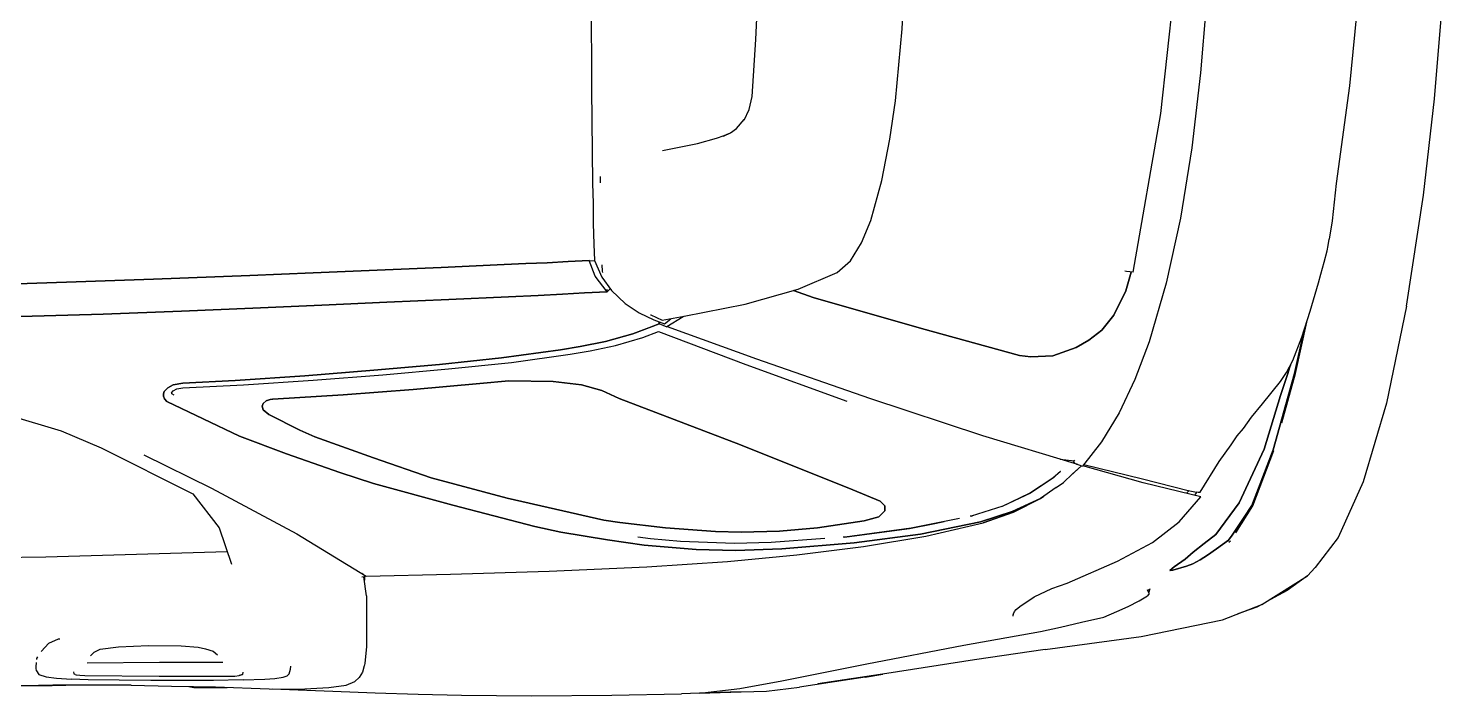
# Model space of a CAD drawing. Header units: millimetres. Extents: x 116290 to 180258, y 22146 to 121276.
# Drawn here: x 123896 to 125258, y 38905 to 39548 of the extents above; entities that cross this region are included whole.
import ezdxf

# ---------------------------------------------------------------- set-up
doc = ezdxf.new("R2010")
doc.units = ezdxf.units.MM

# ---------------------------------------------------------------- blocks, each defined once
blk = doc.blocks.new('A$C7ADB3080')
at = {"linetype": 'Continuous'}
for p, q in [((3972.7, 749.9), (3978.7, 854.2)), ((3832, 739.5), (3836.6, 844.3)), ((4221.8, 668.4), (4237.6, 814.2)), ((3673.2, 792.6), (3673.7, 692.2)), ((4412.5, 787.5), (4403.4, 695.1)), ((4485.4, 682.5), (4493.2, 779.2)), ((4265.5, 772.3), (4260.1, 707.5)), ((3966.3, 680.4), (3972.7, 749.9)), ((3828.2, 684.6), (3832, 739.5)), ((4260.1, 707.5), (4251.7, 635.4)), ((4403.4, 695.1), (4390.5, 600.8)), ((3673.7, 692.2), (3674.7, 601.1)), ((3825.6, 672.2), (3828.2, 684.6)), ((4474.9, 589.7), (4485.4, 682.5)), ((3820.7, 662), (3825.6, 672.2)), ((3961, 643.5), (3966.3, 680.4)), ((4195.1, 515.6), (4221.8, 668.4)), ((3807.5, 649.8), (3813.4, 654)), ((3813.4, 654), (3820.8, 662.4)), ((3775.6, 639.5), (3794, 644.6)), ((3794, 644.6), (3801.5, 647)), ((3800.8, 646.4), (3807.5, 649.8)), ((3801.5, 647), (3806, 649)), ((3953.3, 603.8), (3961, 643.5)), ((3741.9, 632.7), (3775.6, 639.5)), ((4251.7, 635.4), (4240.7, 567.6)), ((3674.7, 601.1), (3675.1, 581.7)), ((3682.1, 607.7), (3682.1, 601.7)), ((3942.5, 565.4), (3953.3, 603.8)), ((4390.5, 600.8), (4386.9, 565.1)), ((4458.5, 482.9), (4474.9, 589.7)), ((3675.1, 581.7), (3675.4, 562.4)), ((3675.4, 562.4), (3675.9, 542.6)), ((3933.6, 543.9), (3942.5, 565.4)), ((4240.7, 567.6), (4227, 505)), ((4386.9, 565.1), (4383.8, 547.2)), ((4382.9, 541.1), (4383.8, 547.2)), ((3675.9, 542.6), (3676.4, 526.7)), ((3922.9, 526.5), (3933.6, 543.9)), ((4198, 531.7), (4197.9, 531.2)), ((4197.9, 531.2), (4198, 531.7)), ((4379.1, 525.1), (4381.9, 536.1)), ((4381.9, 536.1), (4382.9, 541.1)), ((3528.9, 520.1), (3467.2, 517.5)), ((3467.2, 517.5), (3528.9, 520.1)), ((3589.5, 522.8), (3528.9, 520.1)), ((3528.9, 520.1), (3589.5, 522.8)), ((3610.4, 523.8), (3589.5, 522.8)), ((3589.5, 522.8), (3610.4, 523.8)), ((3631.1, 524.7), (3610.4, 523.8)), ((3610.4, 523.8), (3631.1, 524.7)), ((3651.3, 525.7), (3631.1, 524.7)), ((3631.1, 524.7), (3651.3, 525.7)), ((3671.3, 526.7), (3651.3, 525.7)), ((3651.3, 525.7), (3671.3, 526.7)), ((3677.3, 511.8), (3671.3, 526.7)), ((3671.3, 526.7), (3676.4, 526.5)), ((3676.4, 526.7), (3683.5, 510.8)), ((3683.5, 522.6), (3683.8, 516.7)), ((3910.3, 515.1), (3922.9, 526.5)), ((4376, 513.6), (4379.1, 525.1)), ((3168.2, 506), (3097.4, 503.7)), ((3097.4, 503.7), (3168.2, 506)), ((3252, 509), (3168.2, 506)), ((3168.2, 506), (3252, 509)), ((3344.7, 512.5), (3252, 509)), ((3252, 509), (3344.7, 512.5)), ((3405.5, 514.9), (3344.7, 512.5)), ((3344.7, 512.5), (3405.5, 514.9)), ((3467.2, 517.5), (3405.5, 514.9)), ((3405.5, 514.9), (3467.2, 517.5)), ((3688.7, 496.6), (3677.3, 511.8)), ((3683.5, 510.8), (3692.8, 498)), ((3683.8, 516.7), (3684.4, 515.1)), ((3872.7, 499.1), (3910.3, 515.1)), ((4188.8, 516.1), (4187.1, 516.4)), ((4193.4, 515.7), (4188.1, 497.7)), ((4188.1, 497.7), (4193.4, 515.7)), ((4195.1, 515.6), (4188.8, 516.1)), ((4227, 505), (4210.5, 448.6)), ((4365.6, 477.9), (4373.8, 505.4)), ((4373.8, 505.4), (4376, 513.6)), ((3536.4, 489.3), (3593.8, 491.8)), ((3593.8, 491.8), (3536.4, 489.3)), ((3593.8, 491.8), (3622.3, 493.2)), ((3622.3, 493.2), (3593.8, 491.8)), ((3622.3, 493.2), (3645.7, 494.4)), ((3645.7, 494.4), (3622.3, 493.2)), ((3645.7, 494.4), (3666.9, 495.6)), ((3666.9, 495.6), (3645.7, 494.4)), ((3666.9, 495.6), (3688.7, 496.6)), ((3688.7, 496.6), (3666.9, 495.6)), ((3687.2, 498.6), (3688.7, 498.7)), ((3691.7, 499.6), (3688.7, 496.6)), ((3688.7, 498.7), (3689.8, 497.7)), ((3692.8, 498), (3706.1, 485.3)), ((3821.6, 484.9), (3872.7, 499.1)), ((3887, 491.2), (3868.3, 497.9)), ((3868.3, 497.9), (3887, 491.2)), ((3991.5, 461.4), (3887, 491.2)), ((3887, 491.2), (3991.5, 461.4)), ((4188.1, 497.7), (4176.6, 474.1)), ((4176.6, 474.1), (4188.1, 497.7)), ((3203.4, 475.3), (3279, 478)), ((3279, 478), (3203.4, 475.3)), ((3279, 478), (3347.7, 480.8)), ((3347.7, 480.8), (3279, 478)), ((3347.7, 480.8), (3413.9, 483.8)), ((3413.9, 483.8), (3347.7, 480.8)), ((3413.9, 483.8), (3476.6, 486.7)), ((3476.6, 486.7), (3413.9, 483.8)), ((3476.6, 486.7), (3536.4, 489.3)), ((3536.4, 489.3), (3476.6, 486.7)), ((3706.1, 485.3), (3719.7, 476.4)), ((3762.8, 473.1), (3821.6, 484.9)), ((4357.7, 453.1), (4365.6, 477.9)), ((4458.5, 482.9), (4439, 389.6)), ((3123.9, 472.9), (3203.4, 475.3)), ((3203.4, 475.3), (3123.9, 472.9)), ((3713.6, 456.1), (3738.7, 466)), ((3719.7, 476.4), (3733.7, 469.8)), ((3738.7, 466), (3728.7, 462.1)), ((3730.6, 474.5), (3730.8, 474.4)), ((3730.8, 474.4), (3741.7, 469.3)), ((3733.7, 469.8), (3743.8, 466)), ((3739.1, 467.8), (3738.5, 466.1)), ((3738.5, 466.1), (3746.3, 462.9)), ((3738.7, 466.5), (3738.7, 467.9)), ((3739.5, 465.7), (3738.7, 466)), ((3738.7, 466), (3738.7, 466)), ((3741.7, 469.3), (3748.7, 470.5)), ((3743.8, 466), (3749.9, 470.8)), ((3762, 472.5), (3746.3, 462.9)), ((3832.9, 431.9), (3746.7, 463.1)), ((3748.7, 470.5), (3755.7, 471.8)), ((3755.7, 471.8), (3762.8, 473.1)), ((3762.7, 473.1), (3762, 472.5)), ((4176.6, 474.1), (4165, 459.6)), ((4165, 459.6), (4176.6, 474.1)), ((4351.4, 418), (4362.3, 467.4)), ((3713.6, 456.1), (3687.1, 448.9)), ((3687.1, 448.9), (3713.6, 456.1)), ((3696.9, 445), (3723.1, 452.6)), ((3728.7, 462.1), (3713.6, 456.1)), ((3723.1, 452.6), (3738.1, 458.5)), ((3738.1, 458.5), (3822.4, 426.8)), ((4085.9, 435.4), (3991.5, 461.4)), ((3991.5, 461.4), (4085.9, 435.4)), ((4152.4, 450), (4140.4, 443)), ((4140.4, 443), (4152.4, 450)), ((4165, 459.6), (4152.4, 450)), ((4152.4, 450), (4165, 459.6)), ((4348.9, 430.5), (4357.7, 453.1)), ((4359.8, 459.6), (4350.6, 418.1)), ((4350.6, 418.1), (4359.8, 459.6)), ((3643.8, 440.8), (3587, 433.2)), ((3587, 433.2), (3643.8, 440.8)), ((3596.5, 428.6), (3653.1, 436.5)), ((3662.7, 443.9), (3643.8, 440.8)), ((3643.8, 440.8), (3662.7, 443.9)), ((3653.1, 436.5), (3672.4, 439.7)), ((3687.1, 448.9), (3662.7, 443.9)), ((3662.7, 443.9), (3687.1, 448.9)), ((3672.4, 439.7), (3696.9, 445)), ((4140.4, 443), (4117.8, 435.1)), ((4117.8, 435.1), (4140.4, 443)), ((4210.5, 448.6), (4196.9, 412.4)), ((3527.2, 426.8), (3464.1, 421.2)), ((3464.1, 421.2), (3527.2, 426.8)), ((3472.6, 416.8), (3536, 422.4)), ((3587, 433.2), (3527.2, 426.8)), ((3527.2, 426.8), (3587, 433.2)), ((3536, 422.4), (3596.5, 428.6)), ((3822.4, 426.8), (3919.4, 391.3)), ((3941.5, 394), (3832.9, 431.9)), ((4096.8, 434.1), (4085.9, 435.4)), ((4085.9, 435.4), (4096.8, 434.1)), ((4117.8, 435.1), (4096.8, 434.1)), ((4096.8, 434.1), (4117.8, 435.1)), ((4342.8, 419), (4348.9, 430.5)), ((4344.1, 418.1), (4345.7, 423.6)), ((4345.7, 423.6), (4344.1, 418.1)), ((4345.7, 423.6), (4346.6, 426.1)), ((4346.6, 426.1), (4345.7, 423.6)), ((3280.2, 408.6), (3271, 407)), ((3271, 407), (3280.2, 408.6)), ((3330.4, 411.2), (3280.2, 408.6)), ((3280.2, 408.6), (3330.4, 411.2)), ((3397.7, 415.9), (3330.4, 411.2)), ((3330.4, 411.2), (3397.7, 415.9)), ((3338.5, 407.1), (3405.7, 411.7)), ((3464.1, 421.2), (3397.7, 415.9)), ((3397.7, 415.9), (3464.1, 421.2)), ((3405.7, 411.7), (3472.6, 416.8)), ((3566, 408.5), (3594.2, 410.9)), ((3594.2, 410.9), (3566, 408.5)), ((3594.2, 410.9), (3636.8, 410.4)), ((3636.8, 410.4), (3594.2, 410.9)), ((3636.8, 410.4), (3664.1, 407.1)), ((3664.1, 407.1), (3636.8, 410.4)), ((4196.9, 412.4), (4181.7, 380.2)), ((4319.8, 388.8), (4337.2, 410.2)), ((4350.6, 418.1), (4330, 344.4)), ((4330, 344.4), (4350.6, 418.1)), ((4337.1, 396.9), (4341.1, 409.4)), ((4341.1, 409.4), (4337.1, 396.9)), ((4337.2, 410.2), (4342.8, 419)), ((4338.2, 370.6), (4351.4, 418)), ((4341.1, 409.4), (4344.1, 418.1)), ((4344.1, 418.1), (4341.1, 409.4)), ((3262.3, 400.8), (3261.6, 398.5)), ((3261.6, 398.5), (3262.3, 400.8)), ((3261.6, 398.5), (3261.6, 396.3)), ((3261.6, 396.3), (3261.6, 398.5)), ((3261.6, 396.4), (3261.6, 396.3)), ((3261.6, 396.3), (3262.5, 393.6)), ((3262.5, 393.6), (3261.6, 396.3)), ((3262.3, 400.8), (3262.2, 400.6)), ((3265.7, 404.2), (3262.3, 400.8)), ((3262.3, 400.8), (3265.7, 404.2)), ((3271, 407), (3265.7, 404.2)), ((3265.7, 404.2), (3271, 407)), ((3269.2, 399.3), (3271, 401.5)), ((3269.6, 398.5), (3269.5, 399.6)), ((3271.9, 397.1), (3269.6, 398.5)), ((3271, 401.5), (3274.3, 403.3)), ((3274.3, 403.3), (3280.2, 404.2)), ((3280.2, 404.2), (3338.5, 407.1)), ((3366.9, 393.4), (3434.5, 397.6)), ((3434.5, 397.6), (3366.9, 393.4)), ((3434.5, 397.6), (3501.9, 402.7)), ((3501.9, 402.7), (3434.5, 397.6)), ((3501.9, 402.7), (3566, 408.5)), ((3566, 408.5), (3501.9, 402.7)), ((3664.1, 407.1), (3683.7, 401.7)), ((3683.7, 401.7), (3664.1, 407.1)), ((3683.7, 401.7), (3700.4, 394)), ((3700.4, 394), (3683.7, 401.7)), ((4321.2, 345.1), (4337.1, 396.9)), ((4337.1, 396.9), (4321.2, 345.1)), ((3262.5, 393.6), (3264.7, 391.1)), ((3264.7, 391.1), (3262.5, 393.6)), ((3264.7, 391.1), (3334.6, 357.8)), ((3334.6, 357.8), (3264.7, 391.1)), ((3356.4, 386.7), (3357.6, 389.2)), ((3357.6, 389.2), (3356.4, 386.7)), ((3357.5, 383.2), (3356.4, 386.7)), ((3356.4, 386.7), (3357.5, 383.2)), ((3363.1, 378.6), (3357.5, 383.2)), ((3357.5, 383.2), (3363.1, 378.6)), ((3357.6, 389.2), (3360.3, 391.7)), ((3360.3, 391.7), (3357.6, 389.2)), ((3360.3, 391.7), (3364.2, 393)), ((3364.2, 393), (3360.3, 391.7)), ((3361.1, 391.9), (3360.3, 391.7)), ((3364.2, 393), (3366.9, 393.4)), ((3366.9, 393.4), (3364.2, 393)), ((3366.9, 393.4), (3366.5, 393.3)), ((3700.4, 394), (3817.2, 349.4)), ((3817.2, 349.4), (3700.4, 394)), ((4050.4, 358), (3941.5, 394)), ((4309, 375.9), (4319.8, 388.8)), ((4439, 389.6), (4416.8, 313.9)), ((3112.6, 377.8), (3163.1, 362.7)), ((3392.8, 363.5), (3363.1, 378.6)), ((3363.1, 378.6), (3392.8, 363.5)), ((4181.7, 380.2), (4164.8, 352.2)), ((4301.5, 365.2), (4309, 375.9)), ((3163.1, 362.7), (3201.4, 346.4)), ((3334.6, 357.8), (3380.1, 340.6)), ((3380.1, 340.6), (3334.6, 357.8)), ((3407.4, 357), (3392.8, 363.5)), ((3392.8, 363.5), (3407.4, 357)), ((3463.6, 336.8), (3407.4, 357)), ((3407.4, 357), (3463.6, 336.8)), ((4142, 330.4), (4050.4, 358)), ((4289.5, 349.4), (4295.4, 357.9)), ((4295.4, 357.9), (4301.5, 365.2)), ((3201.4, 346.4), (3289.8, 302.1)), ((3380.1, 340.6), (3431.3, 322.8)), ((3431.3, 322.8), (3380.1, 340.6)), ((3817.2, 349.4), (3925.2, 306)), ((3925.2, 306), (3817.2, 349.4)), ((4164.8, 352.2), (4146.3, 328.7)), ((4278, 333.2), (4289.5, 349.4)), ((4297.1, 293.6), (4321.2, 345.1)), ((4321.2, 345.1), (4297.1, 293.6)), ((4310.5, 290.6), (4330.7, 343.8)), ((4330, 344.4), (4316, 307.6)), ((4316, 307.6), (4330, 344.4)), ((3242.7, 339.9), (3307.9, 307.6)), ((3519.3, 317.6), (3463.6, 336.8)), ((3463.6, 336.8), (3519.3, 317.6)), ((4125, 335.6), (4138.5, 334.1)), ((4145.3, 329.1), (4134.9, 319.4)), ((4136.9, 321.3), (4145.3, 329.1)), ((4137.7, 333.1), (4138.9, 334.6)), ((4137.7, 333.1), (4139.4, 331.5)), ((4139.4, 331.5), (4146.3, 328.7)), ((4140.7, 330.9), (4140.8, 330.9)), ((4204.9, 312.9), (4146.6, 329.1)), ((4147.7, 330.5), (4204.1, 316.7)), ((4259.7, 303.9), (4278, 333.2)), ((3431.3, 322.8), (3463.8, 312.3)), ((3463.8, 312.3), (3431.3, 322.8)), ((3592.6, 298), (3519.3, 317.6)), ((3519.3, 317.6), (3592.6, 298)), ((4095.5, 302.7), (4117.9, 317.7)), ((4118.4, 317.6), (4096.4, 302.9)), ((4117.9, 317.7), (4125.2, 324.1)), ((4125.2, 323.9), (4118.4, 317.6)), ((4125, 323.9), (4125.2, 323.9)), ((4128, 313.1), (4136.9, 321.3)), ((4134.9, 319.4), (4134.8, 319.4)), ((4204.1, 316.7), (4248.1, 305.5)), ((4416.8, 313.9), (4392.6, 260.2)), ((3289.8, 302.1), (3315.3, 269.6)), ((3307.9, 307.6), (3390, 263.8)), ((3463.8, 312.3), (3540, 291.3)), ((3540, 291.3), (3463.8, 312.3)), ((3925.2, 306), (3951.6, 295.2)), ((3951.6, 295.2), (3925.2, 306)), ((4069.4, 290.3), (4095.5, 302.7)), ((4096.4, 302.9), (4069.8, 290.4)), ((4120.9, 308.2), (4106, 297.8)), ((4106, 297.8), (4109.2, 300.1)), ((4121.1, 308.3), (4120.9, 308.2)), ((4121.2, 308.4), (4128, 313.1)), ((4250.9, 301.7), (4204.9, 312.9)), ((4249, 305.3), (4246.7, 302.7)), ((4248.1, 305.5), (4256.1, 303.9)), ((4260.4, 299.4), (4250.9, 301.7)), ((4256.3, 303.5), (4254.1, 300.9)), ((4256.1, 303.9), (4256.5, 303.9)), ((4256.6, 304.1), (4256.3, 303.5)), ((4257.4, 303.9), (4259.7, 303.9)), ((4316, 307.6), (4309.4, 290.9)), ((4309.4, 290.9), (4316, 307.6)), ((3540, 291.3), (3619.1, 270.6)), ((3619.1, 270.6), (3540, 291.3)), ((3685.5, 277), (3592.6, 298)), ((3592.6, 298), (3685.5, 277)), ((3951.6, 295.2), (3956, 290.8)), ((3956, 290.8), (3951.6, 295.2)), ((3956, 290.8), (3956.1, 285.8)), ((3956.1, 285.8), (3956, 290.8)), ((4069.8, 290.4), (4039.3, 280.8)), ((4078.8, 285.1), (4106, 297.8)), ((4106, 297.8), (4078.8, 285.1)), ((4080.1, 284.6), (4106, 297.8)), ((4106, 297.8), (4080.1, 284.6)), ((4239.6, 275.2), (4260.4, 299.4)), ((4274.7, 262.9), (4297.1, 293.6)), ((4297.1, 293.6), (4274.7, 262.9)), ((4294, 264.8), (4310.5, 290.6)), ((4309.4, 290.9), (4301.5, 278.7)), ((4301.5, 278.7), (4309.4, 290.9)), ((3701, 274.5), (3685.5, 277)), ((3685.5, 277), (3701, 274.5)), ((3744.9, 269.5), (3701, 274.5)), ((3701, 274.5), (3744.9, 269.5)), ((3936.2, 276.1), (3891.3, 269.6)), ((3891.3, 269.6), (3936.2, 276.1)), ((3950.2, 280), (3936.2, 276.1)), ((3936.2, 276.1), (3950.2, 280)), ((3956.1, 285.8), (3950.2, 280)), ((3950.2, 280), (3956.1, 285.8)), ((3979.7, 268.9), (4004.3, 273.7)), ((4027.9, 278.5), (3981.3, 269)), ((3990.3, 263.5), (4048.1, 275.3)), ((4048.1, 275.3), (3990.3, 263.5)), ((3995.6, 261.5), (4050.7, 274.3)), ((4004.3, 273.7), (4013.3, 275.5)), ((4039.3, 280.8), (4038.1, 280.6)), ((4039.2, 280.8), (4041.7, 281.6)), ((4048.1, 275.3), (4078.8, 285.1)), ((4078.8, 285.1), (4048.1, 275.3)), ((4050.7, 274.3), (4080.1, 284.6)), ((4080.1, 284.6), (4050.7, 274.3)), ((4213.7, 255.4), (4239.6, 275.2)), ((4301.5, 278.7), (4290.4, 262.4)), ((4290.4, 262.4), (4301.5, 278.7)), ((3315.3, 269.6), (3327.1, 234.4)), ((3390, 263.8), (3456.6, 223)), ((3619.1, 270.6), (3644.1, 265.3)), ((3644.1, 265.3), (3619.1, 270.6)), ((3644.1, 265.3), (3689.1, 258)), ((3689.1, 258), (3644.1, 265.3)), ((3730.4, 259), (3718.4, 260.4)), ((3759.2, 256.3), (3730.4, 259)), ((3793.1, 266), (3744.9, 269.5)), ((3744.9, 269.5), (3793.1, 266)), ((3817.7, 265.2), (3793.1, 266)), ((3793.1, 266), (3817.7, 265.2)), ((3854.8, 266.4), (3817.7, 265.2)), ((3817.7, 265.2), (3854.8, 266.4)), ((3898.3, 259.2), (3846.5, 255.3)), ((3891.3, 269.6), (3854.8, 266.4)), ((3854.8, 266.4), (3891.3, 269.6)), ((3917.5, 260.6), (3916, 260.5)), ((3917.1, 260.6), (3979.7, 268.9)), ((3981.3, 269), (3917.5, 260.6)), ((3926.7, 254.9), (3990.3, 263.5)), ((3990.3, 263.5), (3926.7, 254.9)), ((3935.4, 251.6), (3995.6, 261.5)), ((4263.7, 254.4), (4274.7, 262.9)), ((4274.7, 262.9), (4263.7, 254.4)), ((4290.4, 262.4), (4287.1, 257.7)), ((4287.1, 257.7), (4290.4, 262.4)), ((4392.6, 260.2), (4370.3, 231.3)), ((3148.3, 241.7), (3323, 246.6)), ((3689.1, 258), (3724.3, 252.9)), ((3724.3, 252.9), (3689.1, 258)), ((3724.3, 252.9), (3774.5, 248.5)), ((3774.5, 248.5), (3724.3, 252.9)), ((3811.2, 254.5), (3759.2, 256.3)), ((3774.5, 248.5), (3812.3, 247.8)), ((3812.3, 247.8), (3774.5, 248.5)), ((3846.5, 255.3), (3811.2, 254.5)), ((3812.3, 247.8), (3856.9, 249.1)), ((3856.9, 249.1), (3812.3, 247.8)), ((3856.9, 249.1), (3926.7, 254.9)), ((3926.7, 254.9), (3856.9, 249.1)), ((3871.4, 243.6), (3935.4, 251.6)), ((4180, 237.5), (4213.7, 255.4)), ((4245.3, 239.2), (4253.1, 245.9)), ((4253.1, 245.9), (4245.3, 239.2)), ((4253.1, 245.9), (4263.7, 254.4)), ((4263.7, 254.4), (4253.1, 245.9)), ((4275.4, 249.2), (4266.7, 243.2)), ((4266.7, 243.2), (4275.4, 249.2)), ((4287.1, 257.7), (4275.4, 249.2)), ((4275.4, 249.2), (4287.1, 257.7)), ((4287.4, 255.8), (4288.8, 256.8)), ((2594.2, 230.7), (3148.3, 241.7)), ((3632.9, 227.7), (3726.9, 231.8)), ((3726.9, 231.8), (3804.6, 237)), ((3804.6, 237), (3871.4, 243.6)), ((4131.6, 216.2), (4180, 237.5)), ((4230.6, 228.5), (4234.6, 232)), ((4234.6, 232), (4230.6, 228.5)), ((4246.7, 232.5), (4233.3, 228.6)), ((4233.3, 228.6), (4246.7, 232.5)), ((4234.6, 232), (4245.3, 239.2)), ((4245.3, 239.2), (4234.6, 232)), ((4252.8, 234.9), (4246.7, 232.5)), ((4246.7, 232.5), (4252.8, 234.9)), ((4259.8, 238.8), (4252.8, 234.9)), ((4252.8, 234.9), (4259.8, 238.8)), ((4266.7, 243.2), (4259.8, 238.8)), ((4259.8, 238.8), (4266.7, 243.2)), ((3452.5, 222.4), (3455.3, 222.5)), ((3455.5, 223.2), (3452.6, 225.5)), ((3456.9, 204.1), (3454.3, 222.4)), ((3455.3, 223.3), (3455.3, 223.8)), ((3455.3, 219), (3455.3, 223.2)), ((3456.6, 223), (3537.8, 224.8)), ((3537.8, 224.8), (3632.9, 227.7)), ((4233.3, 228.6), (4230.6, 228.5)), ((4230.6, 228.5), (4233.3, 228.6)), ((4319.2, 195.6), (4363.1, 223.2)), ((4363.1, 223.2), (4343.6, 209.1)), ((4363.1, 223.2), (4370.3, 231.3)), ((4099.9, 203.1), (4116.9, 211.1)), ((4116.9, 211.1), (4131.6, 216.2)), ((4210.6, 206.2), (4208.9, 209.9)), ((4210.6, 206.2), (4208.9, 204)), ((4209.1, 209.5), (4211.3, 210.3)), ((4210.4, 207.6), (4210, 207.4)), ((4211.4, 210.7), (4210.4, 207.6)), ((4343.6, 209.1), (4323.2, 198.1)), ((3456.9, 204.1), (3456.9, 183.7)), ((4081, 189), (4082.5, 190.8)), ((4082.5, 190.8), (4086.1, 193.8)), ((4086.1, 193.8), (4099.9, 203.1)), ((4179.6, 189), (4190.3, 193.8)), ((4190.3, 193.8), (4201, 199.3)), ((4201, 199.3), (4208.9, 204)), ((4281.2, 180.9), (4319.2, 195.6)), ((4314.2, 193.2), (4296.1, 186.6)), ((4319.2, 195.6), (4314.2, 193.2)), ((3456.9, 183.7), (3456.9, 155)), ((4079.5, 184.4), (4080, 186.8)), ((4079.8, 186.2), (4081, 189)), ((4125.1, 173.9), (4145.5, 178.6)), ((4145.5, 178.6), (4166.8, 183.6)), ((4166.8, 183.6), (4179.6, 189)), ((4202.8, 164.9), (4281.2, 180.9)), ((4032, 156.5), (4106, 169.6)), ((4106, 169.6), (4125.1, 173.9)), ((4110.6, 152.5), (4202.8, 164.9)), ((3143.8, 150.4), (3143.9, 150.5)), ((3143.9, 150.5), (3151.3, 158.6)), ((3151.3, 158.6), (3160.5, 162.6)), ((3160.5, 162.6), (3161.6, 162.7)), ((3194.7, 149.8), (3200.5, 152.6)), ((3200.5, 152.6), (3218.3, 154.9)), ((3218.3, 154.9), (3247.2, 156.3)), ((3247.2, 156.3), (3278.4, 156)), ((3278.4, 156), (3294.9, 154.7)), ((3294.9, 154.7), (3301.9, 152.9)), ((3301.9, 152.9), (3309.3, 150.8)), ((3309.3, 150.8), (3313.6, 147.2)), ((3456.9, 155), (3455.4, 139.2)), ((3938.8, 138.5), (4032, 156.5)), ((4110.6, 152.5), (4042.4, 142.3)), ((3138.8, 135.8), (3139.2, 139.9)), ((3139.6, 143.6), (3140.7, 145.3)), ((3139.6, 142.8), (3139.6, 143.6)), ((3257.6, 139.9), (3187.9, 139.2)), ((3191.3, 146.3), (3194.7, 149.8)), ((3318.7, 139.9), (3257.6, 139.9)), ((3383.7, 133.3), (3384, 136.4)), ((3454.9, 136.7), (3453.1, 130.6)), ((3455.1, 137.4), (3454.9, 136.7)), ((3455.4, 139.2), (3455.1, 137.4)), ((3856.8, 122.3), (3938.8, 138.5)), ((4042.4, 142.3), (3958, 129.3)), ((3138.9, 134.8), (3138.8, 135.8)), ((3139.2, 131.8), (3138.8, 134.4)), ((3139.2, 131.8), (3141.5, 128.4)), ((3141.5, 128.4), (3148.6, 125.9)), ((3148.6, 125.9), (3158.6, 124.6)), ((3158.6, 124.6), (3173, 123.7)), ((3189, 123.3), (3173, 123.7)), ((3174.9, 131), (3175.3, 129)), ((3176.5, 128.4), (3175.3, 129)), ((3176.5, 128.4), (3177.6, 128.1)), ((3177.6, 128.1), (3180.9, 127.5)), ((3180.9, 127.5), (3185.7, 127.3)), ((3185.7, 127.3), (3257.4, 126.7)), ((3218.8, 122.8), (3189, 123.3)), ((3249.2, 122.6), (3218.8, 122.8)), ((3278.5, 122.4), (3249.2, 122.6)), ((3257.4, 126.7), (3325.3, 126.6)), ((3338.2, 123), (3309.6, 122.6)), ((3325.3, 126.6), (3330.2, 126.7)), ((3330.2, 126.7), (3334.3, 127.3)), ((3334.3, 127.3), (3336.4, 128.1)), ((3335.7, 127.5), (3334.5, 127.3)), ((3337.6, 128.4), (3335.7, 127.5)), ((3336.4, 128.1), (3337.6, 128.4)), ((3338, 130.6), (3337.6, 128.4)), ((3338.2, 123), (3359.1, 123.7)), ((3359.1, 123.7), (3368.6, 124.4)), ((3368.6, 124.4), (3376.8, 125.6)), ((3376.8, 125.6), (3380.5, 126.9)), ((3380.5, 126.9), (3382.5, 128.9)), ((3382.5, 128.9), (3383.7, 133.3)), ((3449.9, 125.3), (3445.8, 121.5)), ((3453.1, 130.6), (3449.9, 125.3)), ((3937.3, 125.8), (3873.8, 116)), ((3958, 129.3), (3891.5, 119.3)), ((3937.3, 125.8), (3954.2, 128.7)), ((2920.1, 117), (3154.5, 117.7)), ((2925, 117.2), (3141.2, 118)), ((3141.2, 118), (3155.1, 118)), ((3189.7, 117.9), (3154.5, 117.7)), ((3167.2, 118), (3155.1, 118)), ((3155.1, 118), (3167.6, 118)), ((3167.2, 118), (3155.1, 118)), ((3179.8, 118), (3167.2, 118)), ((3167.2, 118), (3167.6, 118)), ((3189.8, 117.9), (3179.8, 118)), ((3230.4, 117.9), (3189.7, 117.9)), ((3230.4, 117.9), (3269.2, 117.1)), ((3269.2, 117.1), (3311.5, 116.3)), ((3294.3, 122.5), (3278.5, 122.4)), ((3285.8, 116.8), (3290.9, 115.9)), ((3290.9, 115.9), (3301, 115.9)), ((3309.6, 122.6), (3294.3, 122.5)), ((3301, 115.9), (3322.7, 115.9)), ((3311.5, 116.3), (3363.4, 114.4)), ((3363.4, 114.4), (3392, 114.3)), ((3366.1, 114.4), (3424.7, 112.1)), ((3392, 114.3), (3420.9, 115.7)), ((3420.9, 115.7), (3437.5, 118)), ((3424.7, 112.1), (3465.3, 110.6)), ((3437.5, 118), (3445.8, 121.5)), ((3465.3, 110.6), (3506.8, 109.4)), ((3506.8, 109.4), (3548.4, 108.5)), ((3693.3, 108.5), (3760.4, 109.8)), ((3777.5, 110.4), (3760.4, 109.8)), ((3777.5, 110.4), (3780.6, 110.6)), ((3817, 111.7), (3777.6, 110.4)), ((3777.6, 110.4), (3817.8, 111.5)), ((3780.6, 110.6), (3816.5, 114.7)), ((3816.5, 114.7), (3856.8, 122.3)), ((3817.8, 111.5), (3842, 112.3)), ((3842, 112.3), (3873.8, 116)), ((3548.4, 108.5), (3615.8, 107.9)), ((3615.8, 107.9), (3693.3, 108.5))]:
    blk.add_line(p, q, dxfattribs=at)

msp = doc.modelspace()

# ---------------------------------------------------------------- block references
msp.add_blockref('A$C7ADB3080', (120764.6, 38797.6))

doc.saveas('drawing.dxf')
